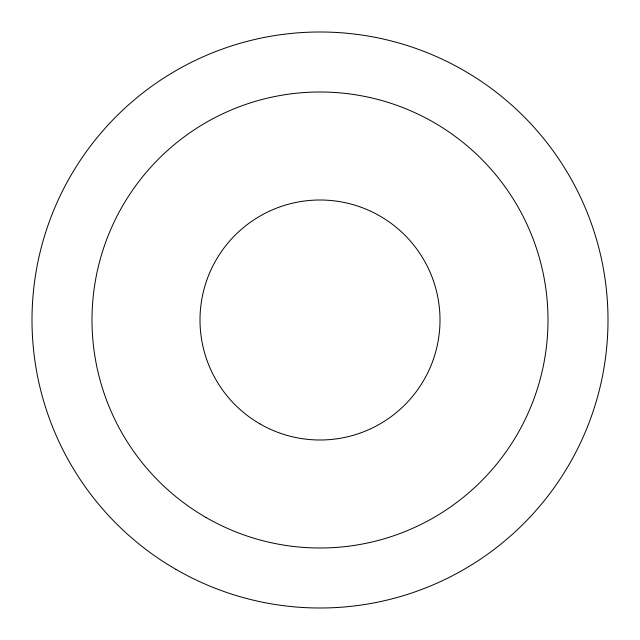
<?xml version="1.0" encoding="UTF-8"?>
<svg xmlns="http://www.w3.org/2000/svg" width="640" height="640" viewBox="0 0 640 640"><rect width="100%" height="100%" fill="white"/><g stroke="black" fill="none" stroke-linecap="round" stroke-linejoin="round"><path stroke-width="0.96" d="M260 423.92A120 120 0 0 0 440 320A120 120 0 0 0 260 216.08A120 120 0 0 0 260 423.92M206 517.456A228 228 0 0 0 548 320A228 228 0 0 0 206 122.544A228 228 0 0 0 206 517.456M176 569.416A288 288 0 0 0 608 320A288 288 0 0 0 176 70.584A288 288 0 0 0 176 569.416"/></g></svg>
